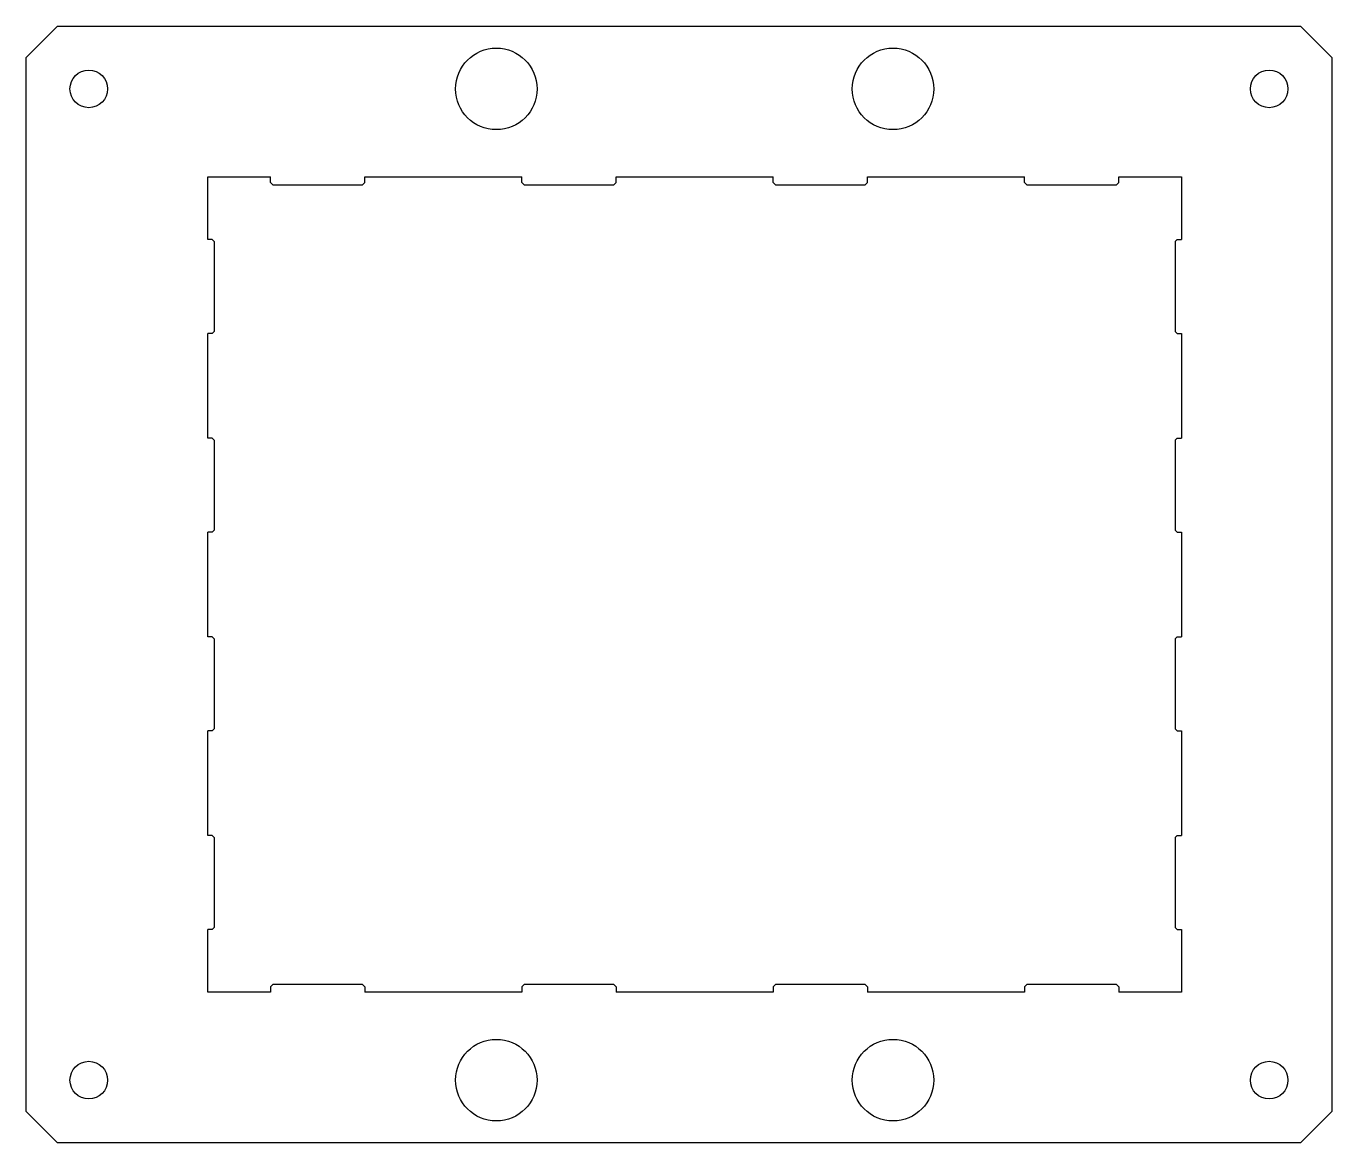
# Model space of a CAD drawing. Extents: x 144 to 560, y 190 to 546.
import ezdxf

# ---------------------------------------------------------------- set-up
doc = ezdxf.new("R2010")
doc.units = 0
doc.linetypes.add('SLD-CONTINUA', pattern=[0])
doc.layers.get('0').update_dxf_attribs({"linetype": 'CONTINUOUS'})

msp = doc.modelspace()

# ---------------------------------------------------------------- linework, layer by layer
at = {"color": 7, "linetype": 'SLD-CONTINUA'}
for p, q in [((153.6, 546.29), (143.6, 536.29)), ((153.6, 546.29), (550.1, 546.29)), ((560.1, 536.29), (550.1, 546.29)), ((143.6, 200.29), (143.6, 536.29)), ((560.1, 536.29), (560.1, 200.29)), ((201.6, 498.29), (221.6, 498.29)), ((201.6, 478.29), (201.6, 498.29)), ((221.6, 496.41), (221.6, 498.29)), ((221.6, 496.41), (222.3, 495.71)), ((222.3, 495.71), (250.9, 495.71)), ((250.9, 495.71), (251.6, 496.41)), ((251.6, 496.41), (251.6, 498.29)), ((251.6, 498.29), (301.77, 498.29)), ((301.77, 496.41), (301.77, 498.29)), ((301.77, 496.41), (302.47, 495.71)), ((302.47, 495.71), (331.07, 495.71)), ((331.07, 495.71), (331.77, 496.41)), ((331.77, 496.41), (331.77, 498.29)), ((331.77, 498.29), (381.94, 498.29)), ((381.94, 496.41), (381.94, 498.29)), ((381.94, 496.41), (382.64, 495.71)), ((382.64, 495.71), (411.24, 495.71)), ((411.24, 495.71), (411.94, 496.41)), ((411.94, 496.41), (411.94, 498.29)), ((411.94, 498.29), (462.1, 498.29)), ((462.1, 496.41), (462.1, 498.29)), ((462.1, 496.41), (462.8, 495.71)), ((462.8, 495.71), (491.4, 495.71)), ((491.4, 495.71), (492.1, 496.41)), ((492.1, 496.41), (492.1, 498.29)), ((492.1, 498.29), (512.1, 498.29)), ((512.1, 498.29), (512.1, 478.29)), ((202.9, 478.29), (201.6, 478.29)), ((203.6, 477.59), (202.9, 478.29)), ((203.6, 477.59), (203.6, 448.99)), ((510.8, 478.29), (510.1, 477.59)), ((510.1, 477.59), (510.1, 448.99)), ((510.8, 478.29), (512.1, 478.29)), ((202.9, 448.29), (201.6, 448.29)), ((201.6, 414.96), (201.6, 448.29)), ((202.9, 448.29), (203.6, 448.99)), ((510.1, 448.99), (510.8, 448.29)), ((510.8, 448.29), (512.1, 448.29)), ((512.1, 448.29), (512.1, 414.96)), ((202.9, 414.96), (201.6, 414.96)), ((203.6, 414.26), (202.9, 414.96)), ((203.6, 414.26), (203.6, 385.66)), ((510.8, 414.96), (510.1, 414.26)), ((510.1, 414.26), (510.1, 385.66)), ((510.8, 414.96), (512.1, 414.96)), ((202.9, 384.96), (201.6, 384.96)), ((201.6, 351.63), (201.6, 384.96)), ((202.9, 384.96), (203.6, 385.66)), ((510.1, 385.66), (510.8, 384.96)), ((510.8, 384.96), (512.1, 384.96)), ((512.1, 384.96), (512.1, 351.63)), ((202.9, 351.63), (201.6, 351.63)), ((203.6, 350.93), (202.9, 351.63)), ((203.6, 350.93), (203.6, 322.33)), ((510.8, 351.63), (510.1, 350.93)), ((510.1, 350.93), (510.1, 322.33)), ((510.8, 351.63), (512.1, 351.63)), ((202.9, 321.63), (201.6, 321.63)), ((201.6, 288.29), (201.6, 321.63)), ((202.9, 321.63), (203.6, 322.33)), ((510.1, 322.33), (510.8, 321.63)), ((510.8, 321.63), (512.1, 321.63)), ((512.1, 321.63), (512.1, 288.29)), ((202.9, 288.29), (201.6, 288.29)), ((203.6, 287.59), (202.9, 288.29)), ((203.6, 287.59), (203.6, 258.99)), ((510.8, 288.29), (510.1, 287.59)), ((510.1, 287.59), (510.1, 258.99)), ((510.8, 288.29), (512.1, 288.29)), ((202.9, 258.29), (201.6, 258.29)), ((201.6, 238.29), (201.6, 258.29)), ((202.9, 258.29), (203.6, 258.99)), ((510.1, 258.99), (510.8, 258.29)), ((510.8, 258.29), (512.1, 258.29)), ((512.1, 258.29), (512.1, 238.29)), ((221.6, 238.29), (201.6, 238.29)), ((222.3, 240.75), (221.6, 240.04)), ((221.6, 240.04), (221.6, 238.29)), ((250.9, 240.75), (222.3, 240.75)), ((251.6, 240.04), (250.9, 240.75)), ((251.6, 240.04), (251.6, 238.29)), ((301.77, 238.29), (251.6, 238.29)), ((302.47, 240.75), (301.77, 240.04)), ((301.77, 240.04), (301.77, 238.29)), ((331.07, 240.75), (302.47, 240.75)), ((331.77, 240.04), (331.07, 240.75)), ((331.77, 240.04), (331.77, 238.29)), ((381.94, 238.29), (331.77, 238.29)), ((382.64, 240.75), (381.94, 240.04)), ((381.94, 240.04), (381.94, 238.29)), ((411.24, 240.75), (382.64, 240.75)), ((411.94, 240.04), (411.24, 240.75)), ((411.94, 240.04), (411.94, 238.29)), ((462.1, 238.29), (411.94, 238.29)), ((462.8, 240.75), (462.1, 240.04)), ((462.1, 240.04), (462.1, 238.29)), ((491.4, 240.75), (462.8, 240.75)), ((492.1, 240.04), (491.4, 240.75)), ((492.1, 240.04), (492.1, 238.29)), ((512.1, 238.29), (492.1, 238.29)), ((143.6, 200.29), (153.6, 190.29)), ((550.1, 190.29), (560.1, 200.29)), ((550.1, 190.29), (153.6, 190.29))]:
    msp.add_line(p, q, dxfattribs=at)
for centre, radius in [((293.6, 526.29), 13), ((420.1, 526.29), 13), ((163.6, 526.29), 6), ((540.1, 526.29), 6), ((293.6, 210.29), 13), ((420.1, 210.29), 13), ((163.6, 210.29), 6), ((540.1, 210.29), 6)]:
    msp.add_circle(centre, radius, dxfattribs=at)

doc.saveas('drawing.dxf')
